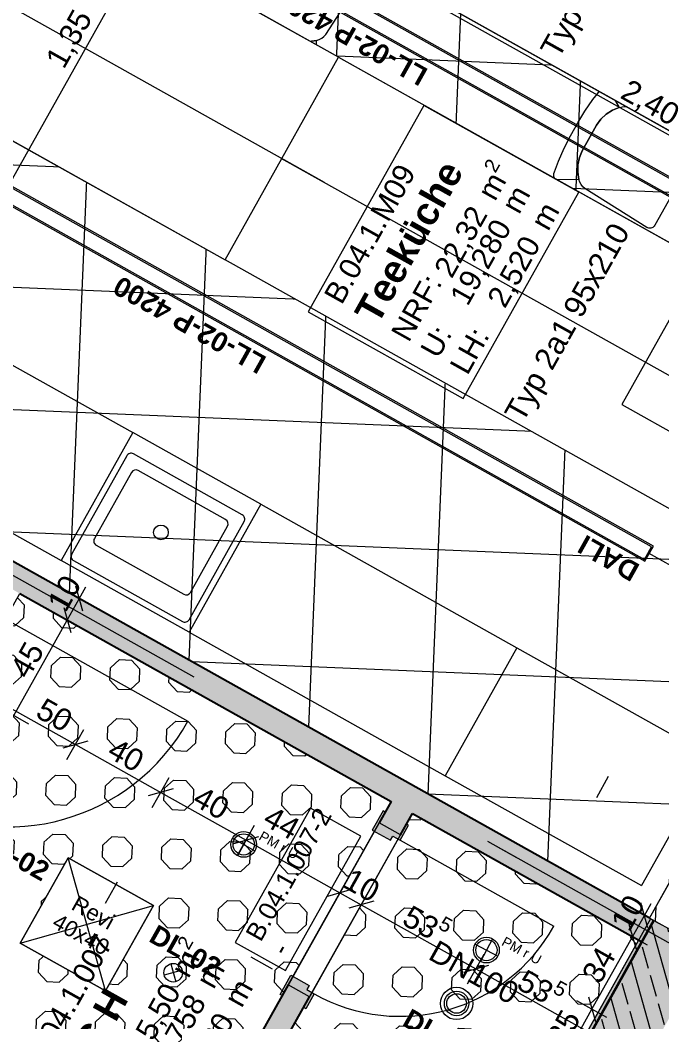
# Model space of a CAD drawing. Header units: metres. Extents: x -27.1 to 50.1, y 105.7 to 163.4.
# Drawn here: x -1.712 to 0.913, y 129.683 to 133.781 of the extents above; entities that cross this region are included whole.
import ezdxf

# ---------------------------------------------------------------- set-up
doc = ezdxf.new("R2010")
doc.units = ezdxf.units.M
doc.header["$MEASUREMENT"] = 0
for name, pattern in [('Achse', [0.0023, 0.0015, -0.0008]), ('Punktlinie', [0.0035, 0, -0.0035]), ('Strichlinie', [0.004, 0.003, -0.001]), ('Strichlinie-über-Schnitt', [0.0023, 0.0008, -0.0015]), ('Strichpunktlinie', [0.006703, 0.003528, -0.001764, 0, -0.001411]), ('Wipeout_Contour', [1, 0, -1])]:
    doc.linetypes.add(name, pattern=pattern)
for name, color, linetype in [('00  Raster', 7, 'Continuous'), ('00  Raster Ausbau', 7, 'Continuous'), ('10  Fassade_Deckschraffur', 7, 'Continuous'), ('10  Wand Massiv', 7, 'Continuous'), ('10  Wand Massiv_Schnittschraffur', 7, 'Continuous'), ('20  Decke Abhangdecke', 7, 'Continuous'), ('20  Decke Abhangdecke_Deckschraffur', 7, 'Continuous'), ('20  Deckensegel', 7, 'Continuous'), ('20  Deckenspiegel + Einbauten', 7, 'Continuous'), ('20  Möbel', 7, 'Continuous'), ('20  Möbel Sanitär', 7, 'Continuous'), ('20  Wand Leichtbau', 7, 'Continuous'), ('20  Wand Leichtbau_Schnittschraffur', 7, 'Continuous'), ('20  Wand Leichtbau_Tür', 7, 'Continuous'), ('40  Bemaßung 1_ 50 Deckenspiegel', 7, 'Continuous'), ('50  NUF - Raumstempel', 7, 'Continuous'), ('50 NUF - Raumstempel MIETERAUSBAU', 7, 'Continuous'), ('Neubau_20  Decke Abhangdecke', 7, 'Continuous'), ('Neubau_20  Decke Abhangdecke_Deckschraffur', 7, 'Continuous'), ('Neubau_20  Deckenspiegel + Einbauten', 7, 'Continuous'), ('Neubau_50 NUF - Raumstempel MIETERAUSBAU', 7, 'Continuous')]:
    doc.layers.add(name, color=color, linetype=linetype)
doc.styles.add('ERSTELLTER_STIL_1', font='arial.ttf')
doc.styles.add('ERSTELLTER_STIL_2', font='arial.ttf')
pattern_1 = [(42.60545, (0.02602, 0.02393), (-0.2311238, 0.2512973), [0.05, -0.2914214]), (42.60545, (-0.0557, 0.11278), (-0.2311238, 0.2512973), [0.05, -0.2914214]), (42.60545, (0.0361, 0.26514), (-0.2311238, 0.2512973), [0.05, -0.2914214]), (42.60545, (-0.0456, 0.354), (-0.2311238, 0.2512973), [0.05, -0.2914214]), (132.60545, (-0.02393, 0.02602), (0.2512973, 0.2311238), [0.05, -0.2914214]), (132.60545, (0.0649, 0.10774), (0.2512973, 0.2311238), [0.05, -0.2914214]), (132.60545, (-0.01385, 0.26723), (0.2512973, 0.2311238), [0.05, -0.2914214]), (132.60545, (0.075, 0.34895), (0.2512973, 0.2311238), [0.05, -0.2914214]), (357.60545, (-0.02393, 0.02602), (0.01008675, 0.24121055), [0.05, -0.19142136]), (357.60545, (-0.0189, 0.14663), (0.01008675, 0.24121055), [0.05, -0.19142136]), (87.60545, (-0.05778, 0.06282), (-0.24121055, 0.01008675), [0.05, -0.19142136]), (87.60545, (0.06282, 0.05778), (-0.24121055, 0.01008675), [0.05, -0.19142136])]

msp = doc.modelspace()

# ---------------------------------------------------------------- wipeouts: each hides what was drawn before it
at = {"color": 254, "linetype": 'Wipeout_Contour', "lineweight": 0, "ltscale": 578.896248}
msp.add_wipeout([(1.5068, 161.8649), (-18.3925, 126.3498), (-18.2219, 126.2542), (1.6769, 161.7686)], dxfattribs=at).dxf.layer = '10  Fassade_Deckschraffur'

# ---------------------------------------------------------------- next in the draw order: wipeouts: each hides what was drawn before it
at = {"color": 254, "linetype": 'Wipeout_Contour', "lineweight": 0, "ltscale": 579.750368}
msp.add_wipeout([(1.2236, 162.0253), (-18.6764, 126.5088), (-18.6188, 126.4766), (1.2811, 161.9927)], dxfattribs=at).dxf.layer = '10  Fassade_Deckschraffur'

# ---------------------------------------------------------------- next in the draw order: wipeouts: each hides what was drawn before it
at = {"color": 254, "linetype": 'Wipeout_Contour', "lineweight": 0, "ltscale": 579.478915}
msp.add_wipeout([(-18.4602, 126.3877), (1.4393, 161.9032), (1.2811, 161.9927), (-18.6188, 126.4766)], dxfattribs=at).dxf.layer = '10  Fassade_Deckschraffur'

# ---------------------------------------------------------------- next in the draw order: wipeouts: each hides what was drawn before it
at = {"color": 254, "linetype": 'Wipeout_Contour', "lineweight": 0, "ltscale": 579.276268}
msp.add_wipeout([(1.4393, 161.9032), (-18.4602, 126.3877), (-18.4575, 126.3862), (1.4419, 161.9017)], dxfattribs=at).dxf.layer = '10  Fassade_Deckschraffur'

# ---------------------------------------------------------------- next in the draw order: wipeouts: each hides what was drawn before it
at = {"color": 254, "linetype": 'Wipeout_Contour', "lineweight": 0, "ltscale": 579.199344}
msp.add_wipeout([(1.4446, 161.9001), (-18.4548, 126.3847), (-18.4016, 126.3549), (1.4977, 161.8701)], dxfattribs=at).dxf.layer = '10  Fassade_Deckschraffur'

# ---------------------------------------------------------------- next in the draw order: wipeouts: each hides what was drawn before it
at = {"color": 254, "linetype": 'Wipeout_Contour', "lineweight": 0, "ltscale": 579.127053}
msp.add_wipeout([(-18.3972, 126.3524), (1.5021, 161.8676), (1.4977, 161.8701), (-18.4016, 126.3549)], dxfattribs=at).dxf.layer = '10  Fassade_Deckschraffur'

# ---------------------------------------------------------------- next in the draw order: wipeouts: each hides what was drawn before it
at = {"color": 254, "linetype": 'Wipeout_Contour', "lineweight": 0, "ltscale": 579.115674}
msp.add_wipeout([(1.5021, 161.8676), (-18.3972, 126.3524), (-18.3925, 126.3498), (1.5068, 161.8649)], dxfattribs=at).dxf.layer = '10  Fassade_Deckschraffur'

# ---------------------------------------------------------------- next in the draw order: hatches: boundary and pattern name
at = {"layer": '10  Wand Massiv_Schnittschraffur', "linetype": 'Continuous', "lineweight": 0, "true_color": 0xffffff}
for points in [[(0.8663, 130.1052), (-0.8362, 127.0666), (-0.8231, 127.0593), (0.8794, 130.0979)], [(-0.4755, 127.1683), (1.0975, 129.9757), (0.8794, 130.0979), (-0.6936, 127.2905)]]:
    msp.add_hatch(color=7, dxfattribs=at).paths.add_polyline_path(points)
at = {"layer": '10  Wand Massiv_Schnittschraffur', "linetype": 'Continuous', "lineweight": 13, "true_color": 0x000100}
h = msp.add_hatch(dxfattribs=at)
h.set_pattern_fill('Gips_0001', color=98, style=0, pattern_type=2)
h.set_pattern_definition([(87.605446, (0, 0), (-0.02497817, 0.001044517), [0, -0.025])])
h.paths.add_polyline_path([(0.8663, 130.1052), (-0.8362, 127.0666), (-0.8231, 127.0593), (0.8794, 130.0979)])
h = msp.add_hatch(dxfattribs=at)
h.set_pattern_fill('Beton__Stahlbeton_0001', color=98, style=0, pattern_type=2)
h.set_pattern_definition([(105.73796, (0, 0), (0.11550147, 0.03254858), []), (105.73796, (-0.05775, -0.01627), (0.11550147, 0.03254858), [0.09, -0.03])])
h.paths.add_polyline_path([(-0.4755, 127.1683), (1.0975, 129.9757), (0.8794, 130.0979), (-0.6936, 127.2905)])
at = {"layer": '20  Decke Abhangdecke_Deckschraffur', "linetype": 'Continuous', "lineweight": 18, "true_color": 0xffd5aa}
h = msp.add_hatch(dxfattribs=at)
h.set_pattern_fill('Kreise_2_0001', color=41, style=0, pattern_type=2)
h.set_pattern_definition(pattern_1)
h.paths.add_polyline_path([(-2.762, 129.5625), (-1.244, 128.7119), (-0.9727, 129.1962), (-0.1945, 130.585), (-1.7125, 131.4355)])
at = {"layer": '20  Wand Leichtbau_Schnittschraffur', "linetype": 'Continuous', "lineweight": 18}
for points in [[(-4.068, 132.7553), (0.8305, 130.0106), (0.8794, 130.0979), (-4.0191, 132.8425)], [(-0.2434, 130.4977), (-0.1562, 130.4489), (-0.1073, 130.5361), (-0.1945, 130.585)], [(-1.1083, 128.9541), (-1.0211, 128.9052), (-0.5277, 129.7858), (-0.6149, 129.8347)]]:
    msp.add_hatch(color=9, dxfattribs=at).paths.add_polyline_path(points)
at = {"layer": '20  Wand Leichtbau_Schnittschraffur', "linetype": 'Continuous', "lineweight": 0, "true_color": 0xffffff}
for points in [[(-0.2717, 130.4677), (-0.1975, 130.4262), (-0.1878, 130.4436), (-0.1572, 130.4265), (-0.123, 130.4876), (-0.1317, 130.4925), (-0.1562, 130.4489), (-0.2434, 130.4977), (-0.219, 130.5414), (-0.2277, 130.5462)], [(-0.6041, 129.8745), (-0.6481, 129.796), (-0.6393, 129.7911), (-0.6149, 129.8347), (-0.5277, 129.7858), (-0.5521, 129.7422), (-0.5434, 129.7373), (-0.5092, 129.7984), (-0.5397, 129.8155), (-0.5299, 129.833)]]:
    msp.add_hatch(color=7, dxfattribs=at).paths.add_polyline_path(points)
at = {"layer": 'Neubau_20  Decke Abhangdecke_Deckschraffur', "linetype": 'Continuous', "lineweight": 18, "true_color": 0xdcff15}
h = msp.add_hatch(dxfattribs=at)
h.set_pattern_fill('Bauliche_Anlagen__geplan_55', color=60, style=0, pattern_type=2)
h.set_pattern_definition([(87.60545, (0, 0), (-0.4995634, 0.0208903), []), (177.60545, (0, 0), (0.0208903, 0.4995634), [])])
h.paths.add_polyline_path([(-2.0726, 136.2653), (-3.9973, 132.8303), (0.6744, 130.2127), (0.862, 130.1076), (2.805, 133.5754), (2.6174, 133.6805), (2.5991, 133.6478)])

# ---------------------------------------------------------------- next in the draw order: linework, layer by layer
at = {"layer": '00  Raster Ausbau', "color": 9, "linetype": 'Achse', "lineweight": 18, "ltscale": 1000}
msp.add_line((1.733, 131.1098), (0.8606, 131.5986), dxfattribs=at)
at = {"layer": '00  Raster Ausbau', "color": 251, "linetype": 'Achse', "lineweight": 18, "ltscale": 1000, "true_color": 0x5f5f5f}
msp.add_line((1.0731, 129.932), (0.2007, 130.4209), dxfattribs=at)
at = {"layer": '10  Wand Massiv', "color": 7, "linetype": 'Continuous', "lineweight": 35, "ltscale": 1000}
msp.add_line((0.8794, 130.0979), (-0.6936, 127.2905), dxfattribs=at)
at = {"layer": '10  Wand Massiv', "color": 7, "linetype": 'Continuous', "lineweight": 13, "ltscale": 1000, "flags": 128}
for points in [[(0.8663, 130.1052), (-0.8362, 127.0666)], [(0.8794, 130.0979), (0.8663, 130.1052)]]:
    msp.add_lwpolyline(points, dxfattribs=at)
at = {"layer": '20  Decke Abhangdecke', "color": 7, "linetype": 'Continuous', "lineweight": 13, "ltscale": 1000, "flags": 128}
msp.add_lwpolyline([(-2.762, 129.5625), (-1.7125, 131.4355), (-0.1945, 130.585), (-0.9727, 129.1962), (-1.244, 128.7119)], close=True, dxfattribs=at)
at = {"layer": '20  Deckenspiegel + Einbauten', "color": 7, "linetype": 'Continuous', "lineweight": 18, "ltscale": 1000}
for p, q in [((-0.8433, 130.4348), (-0.7514, 130.3839)), ((-0.7719, 130.4552), (-0.8228, 130.3634)), ((0.2204, 130.0233), (0.1703, 129.931)), ((0.1492, 130.0022), (0.2415, 129.9521)), ((-1.0489, 129.8949), (-1.1221, 129.8745)), ((-1.0958, 129.9212), (-1.0753, 129.8481))]:
    msp.add_line(p, q, dxfattribs=at)
for centre, radius in [((-0.7973, 130.4093), 0.0525), ((-0.7973, 130.4093), 0.0435), ((0.1953, 129.9771), 0.0525), ((0.1953, 129.9771), 0.0435), ((-1.0855, 129.8847), 0.038)]:
    msp.add_circle(centre, radius, dxfattribs=at)
at = {"layer": '20  Möbel', "color": 9, "linetype": 'Continuous', "lineweight": 18, "ltscale": 1000}
for p, q in [((-2.2978, 132.6804), (-1.2509, 132.0939)), ((-2.5911, 132.157), (-1.5442, 131.5704)), ((-1.2509, 132.0939), (-1.5442, 131.5704)), ((-0.7275, 131.8006), (-1.0207, 131.2772)), ((-0.7275, 131.8006), (0.3194, 131.214)), ((-1.0207, 131.2772), (0.0261, 130.6906)), ((0.3194, 131.214), (0.0261, 130.6906)), ((0.3194, 131.214), (0.0261, 130.6906)), ((0.3194, 131.214), (1.122, 130.7643)), ((1.122, 130.7643), (0.8287, 130.2409)), ((0.0261, 130.6906), (0.8287, 130.2409))]:
    msp.add_line(p, q, dxfattribs=at)
at = {"layer": '20  Möbel', "color": 9, "linetype": 'Continuous', "lineweight": 18, "ltscale": 1000, "flags": 128}
for points in [[(-0.7451, 133.7906), (-0.7211, 133.7725), (-0.6165, 133.7123), (-0.6165, 133.7123), (-0.5889, 133.7006), (-0.5595, 133.6941), (-0.5295, 133.6932), (-0.4999, 133.6977), (-0.4888, 133.7009), (-0.4784, 133.7061), (-0.4693, 133.713), (-0.4615, 133.7216), (-0.2994, 133.9734)], [(-0.8629, 133.7883), (-0.8254, 133.759), (-0.7781, 133.7253), (-0.7307, 133.6953), (-0.6786, 133.6652), (-0.6288, 133.6393), (-0.5759, 133.6152), (-0.5318, 133.5974), (-0.5249, 133.5959), (-0.5187, 133.5951), (-0.5125, 133.5955), (-0.5099, 133.5962), (-0.5074, 133.5974), (-0.5051, 133.5989), (-0.5031, 133.6008), (-0.5015, 133.603), (-0.5002, 133.6054), (-0.4994, 133.608), (-0.4999, 133.6977), (-0.5295, 133.6932), (-0.5595, 133.6941), (-0.5889, 133.7006), (-0.6165, 133.7123), (-0.7211, 133.7725), (-0.7451, 133.7906)], [(1.0606, 133.257), (0.8838, 132.9414), (0.8814, 132.938), (0.8786, 132.935), (0.8752, 132.9326), (0.8715, 132.9307), (0.8675, 132.9296), (0.8634, 132.9292), (0.8593, 132.9295), (0.8553, 132.9305), (0.8515, 132.9322), (0.5978, 133.0913), (0.5891, 133.0989), (0.582, 133.108), (0.5768, 133.1183), (0.5735, 133.1293), (0.5685, 133.1589), (0.5691, 133.1889), (0.5752, 133.2183), (0.5866, 133.2461), (0.6456, 133.3514), (0.6456, 133.3514), (0.6634, 133.3756), (0.6853, 133.3962), (0.7105, 133.4123), (0.7383, 133.4236), (0.7495, 133.4265), (0.761, 133.4274), (0.7725, 133.4261), (0.7835, 133.4227), (1.0517, 133.2894)], [(0.9645, 132.5154), (0.8312, 132.2472), (0.8278, 132.2362), (0.8265, 132.2247), (0.8273, 132.2132), (0.8303, 132.202), (0.8416, 132.1743), (0.8577, 132.149), (0.8783, 132.1271), (0.9025, 132.1093), (1.0078, 132.0503)], [(1.0078, 132.0503), (0.9025, 132.1093), (0.8783, 132.1271), (0.8577, 132.149), (0.8416, 132.1743), (0.8303, 132.202), (0.753, 132.1566), (0.7512, 132.1545), (0.7497, 132.1522), (0.7487, 132.1497), (0.7481, 132.147), (0.7479, 132.1443), (0.7482, 132.1415), (0.749, 132.1389), (0.7518, 132.1334), (0.7556, 132.1284), (0.7604, 132.1233), (0.7983, 132.0945), (0.846, 132.0614), (0.8938, 132.0319), (0.9463, 132.0025)]]:
    msp.add_lwpolyline(points, dxfattribs=at)
msp.add_lwpolyline([(0.5682, 133.3601), (0.5977, 133.4079), (0.6308, 133.4556), (0.6596, 133.4934), (0.6647, 133.4983), (0.6697, 133.5021), (0.6752, 133.5049), (0.6778, 133.5057), (0.6805, 133.506), (0.6833, 133.5058), (0.686, 133.5052), (0.6885, 133.5042), (0.6908, 133.5027), (0.6929, 133.5009), (0.7383, 133.4236), (0.7105, 133.4123), (0.6853, 133.3962), (0.6634, 133.3756), (0.6456, 133.3514), (0.5866, 133.2461), (0.5752, 133.2183), (0.5691, 133.1889), (0.5685, 133.1589), (0.5735, 133.1293), (0.4838, 133.1277), (0.4811, 133.1285), (0.4787, 133.1298), (0.4765, 133.1314), (0.4746, 133.1333), (0.473, 133.1356), (0.4719, 133.1381), (0.4711, 133.1407), (0.4706, 133.1469), (0.4713, 133.1531), (0.4728, 133.16), (0.49, 133.2043), (0.5134, 133.2575), (0.5388, 133.3076)], close=True, dxfattribs=at)
at = {"layer": '20  Möbel Sanitär', "color": 9, "linetype": 'Continuous', "lineweight": 18, "ltscale": 1000}
for p, q in [((-1.2509, 132.0939), (-1.5442, 131.5704)), ((-0.7275, 131.8006), (-1.2509, 132.0939)), ((-1.2563, 131.9307), (-1.4079, 131.6603)), ((-0.8714, 131.738), (-1.2291, 131.9384)), ((-0.7275, 131.8006), (-1.0207, 131.2772)), ((-1.0153, 131.4403), (-0.8638, 131.7108)), ((-1.4002, 131.6331), (-1.0425, 131.4327)), ((-1.0207, 131.2772), (-1.5442, 131.5704))]:
    msp.add_line(p, q, dxfattribs=at)
at = {"layer": '20  Möbel Sanitär', "color": 9, "linetype": 'Continuous', "lineweight": 18, "ltscale": 1000, "flags": 128}
msp.add_lwpolyline([(-0.8034, 131.7572), (-1.2483, 132.0065, 0.414214), (-1.2755, 131.9988), (-1.5004, 131.5975, 0.414214), (-1.4927, 131.5703), (-1.0478, 131.321, 0.414214), (-1.0206, 131.3286), (-0.7957, 131.7299, 0.414214)], format="xyb", close=True, dxfattribs=at)
at = {"layer": '20  Möbel Sanitär', "color": 9, "linetype": 'Continuous', "lineweight": 18, "ltscale": 1000}
msp.add_circle((-1.1358, 131.6855), 0.03, dxfattribs=at)
for centre, start, end in [((-1.2389, 131.9209), 60.738, 150.738), ((-0.8812, 131.7205), 330.738, 60.738), ((-1.3904, 131.6505), 150.738, 240.738), ((-1.0327, 131.4501), 240.738, 330.738)]:
    msp.add_arc(centre, 0.02, start, end, dxfattribs=at)
msp.add_point((-0.8714, 131.738), dxfattribs=at)
at = {"layer": '20  Wand Leichtbau', "color": 7, "linetype": 'Continuous', "lineweight": 13, "ltscale": 1000}
for p, q in [((-0.1562, 130.4489), (-0.2434, 130.4977)), ((-0.5277, 129.7858), (-0.6149, 129.8347))]:
    msp.add_line(p, q, dxfattribs=at)
at = {"layer": '20  Wand Leichtbau', "color": 7, "linetype": 'Continuous', "lineweight": 25, "ltscale": 1000, "flags": 128}
for points in [[(0.8794, 130.0979), (-3.6439, 132.6323)], [(-1.7125, 131.4355), (-0.1945, 130.585)], [(-0.1945, 130.585), (-0.2434, 130.4977)], [(-0.1562, 130.4489), (-0.1073, 130.5361)], [(-0.1073, 130.5361), (0.8305, 130.0106)], [(-0.6149, 129.8347), (-1.1083, 128.9541)], [(-0.8854, 129.1473), (-0.5277, 129.7858)]]:
    msp.add_lwpolyline(points, dxfattribs=at)
at = {"layer": '20  Wand Leichtbau', "color": 7, "linetype": 'Continuous', "lineweight": 13, "ltscale": 1000, "flags": 128}
msp.add_lwpolyline([(-0.6269, 129.8932), (-0.319, 130.4429), (-0.5246, 130.5581), (-0.8325, 130.0085)], close=True, dxfattribs=at)
msp.add_lwpolyline([(0.8305, 130.0106), (0.8794, 130.0979)], dxfattribs=at)
at = {"layer": '20  Wand Leichtbau_Tür', "color": 7, "linetype": 'Continuous', "lineweight": 18, "ltscale": 1000}
for p, q in [((-1.7624, 131.3259), (-1.0252, 130.9129)), ((-0.2277, 130.5462), (-0.2717, 130.4677)), ((-0.2434, 130.4977), (-0.219, 130.5414)), ((-0.219, 130.5414), (-0.2277, 130.5462)), ((-0.2717, 130.4677), (-0.1975, 130.4262)), ((-0.1562, 130.4489), (-0.2434, 130.4977)), ((-0.1572, 130.4265), (-0.123, 130.4876)), ((-0.1317, 130.4925), (-0.1562, 130.4489)), ((-0.123, 130.4876), (-0.1317, 130.4925)), ((-0.1975, 130.4262), (-0.1878, 130.4436)), ((-0.1878, 130.4436), (-0.1572, 130.4265)), ((-0.1572, 130.4265), (0.4709, 130.0746)), ((-0.6481, 129.796), (-0.6041, 129.8745)), ((-0.6041, 129.8745), (-0.5299, 129.833)), ((-0.6149, 129.8347), (-0.6393, 129.7911)), ((-0.5277, 129.7858), (-0.6149, 129.8347)), ((-0.5299, 129.833), (-0.5397, 129.8155)), ((-0.5397, 129.8155), (-0.5092, 129.7984)), ((-0.6393, 129.7911), (-0.6481, 129.796)), ((-0.5521, 129.7422), (-0.5277, 129.7858)), ((-0.5092, 129.7984), (-0.5434, 129.7373)), ((-0.5434, 129.7373), (-0.5521, 129.7422))]:
    msp.add_line(p, q, dxfattribs=at)
at = {"layer": '20  Wand Leichtbau_Tür', "color": 7, "linetype": 'Strichlinie-über-Schnitt', "lineweight": 13, "ltscale": 1000}
for p, q in [((-0.6149, 129.8347), (-0.2434, 130.4977)), ((-0.5277, 129.7858), (-0.1562, 130.4489))]:
    msp.add_line(p, q, dxfattribs=at)
at = {"layer": '20  Wand Leichtbau_Tür', "color": 7, "linetype": 'Continuous', "lineweight": 13, "ltscale": 1000}
for p, q in [((-0.1562, 130.4489), (-0.2434, 130.4977)), ((-0.1562, 130.4489), (-0.2434, 130.4977)), ((-0.5277, 129.7858), (-0.6149, 129.8347)), ((-0.5277, 129.7858), (-0.6149, 129.8347))]:
    msp.add_line(p, q, dxfattribs=at)
msp.add_arc((-1.7624, 131.3259), 0.845, 240.738, 330.738, dxfattribs=at)
at = {"layer": '40  Bemaßung 1_ 50 Deckenspiegel', "color": 7, "linetype": 'Continuous', "lineweight": 13, "ltscale": 1000}
for p, q in [((-1.4086, 131.3798), (-1.5312, 131.4486)), ((-1.4555, 131.3632), (-1.4843, 131.4652)), ((-1.4699, 131.4142), (-1.4424, 131.4633)), ((-1.5188, 131.327), (-1.4699, 131.4142)), ((-1.5332, 131.378), (-1.5044, 131.2759)), ((-1.7377, 130.9362), (-1.5188, 131.327)), ((-1.4574, 131.2926), (-1.5801, 131.3613)), ((-1.9218, 131.062), (-1.4856, 130.8176)), ((-1.6764, 130.9019), (-1.799, 130.9706)), ((-1.5199, 130.7563), (-1.4512, 130.8789)), ((-1.4345, 130.832), (-1.5366, 130.8032)), ((-1.4856, 130.8176), (-1.1366, 130.6221)), ((-1.171, 130.5607), (-1.1022, 130.6834)), ((-1.0856, 130.6365), (-1.1876, 130.6077)), ((-1.1366, 130.6221), (-0.7877, 130.4266)), ((-0.822, 130.3652), (-0.7533, 130.4879)), ((-0.7366, 130.441), (-0.8387, 130.4122)), ((-0.7877, 130.4266), (-0.4038, 130.2115)), ((-0.4382, 130.1501), (-0.3694, 130.2728)), ((-0.3527, 130.2259), (-0.4548, 130.1971)), ((-0.3509, 130.1013), (-0.2822, 130.2239)), ((-0.4038, 130.2115), (-0.3166, 130.1626)), ((-0.2655, 130.177), (-0.3676, 130.1482)), ((-0.3166, 130.1626), (0.1521, 129.9)), ((0.9026, 130.0849), (0.78, 130.1536)), ((0.8557, 130.0682), (0.8269, 130.1703)), ((0.8413, 130.1192), (0.8688, 130.1683)), ((0.7924, 130.032), (0.8413, 130.1192)), ((0.8538, 129.9976), (0.7311, 130.0664)), ((0.778, 130.083), (0.8068, 129.9809)), ((0.1178, 129.8387), (0.1865, 129.9613)), ((0.2032, 129.9144), (0.1011, 129.8856))]:
    msp.add_line(p, q, dxfattribs=at)
at = {"layer": '50  NUF - Raumstempel', "color": 253, "linetype": 'Punktlinie', "lineweight": 18, "ltscale": 1000, "true_color": 0x9f9f9f}
msp.add_line((-1.1204, 129.1139), (-0.6802, 129.8996), dxfattribs=at)
at = {"layer": 'Neubau_20  Decke Abhangdecke', "color": 7, "linetype": 'Continuous', "lineweight": 13, "ltscale": 1000, "flags": 128}
msp.add_lwpolyline([(-2.0726, 136.2653), (-3.9973, 132.8303), (0.6744, 130.2127), (0.862, 130.1076), (2.805, 133.5754), (2.6174, 133.6805), (2.5991, 133.6478)], close=True, dxfattribs=at)
at = {"layer": 'Neubau_50 NUF - Raumstempel MIETERAUSBAU', "color": 7, "linetype": 'Punktlinie', "lineweight": 13, "ltscale": 1000, "flags": 128}
msp.add_lwpolyline([(1.009, 130.145), (0.9567, 130.0517), (0.6157, 130.2456)], dxfattribs=at)

# ---------------------------------------------------------------- next in the draw order: texts
at = {"layer": '20  Deckenspiegel + Einbauten', "color": 7, "linetype": 'Continuous', "lineweight": 13, "insert": (0.7884, 131.481), "char_height": 0.08, "attachment_point": 1, "rotation": 150.7271, "style": 'ERSTELLTER_STIL_2'}
msp.add_mtext('\\A1;{\\pql;\\fArial|b1|i0|c0|p38;DALI}', dxfattribs=at)
at = {"layer": '20  Deckenspiegel + Einbauten', "color": 7, "linetype": 'Continuous', "lineweight": 18}
for s, insert, char_height, attachment_point, rotation, style in [('\\A1;{\\pqc;\\fArial|b1|i0|c0|p38;DL-0\\fArial|b1|i0|c0|p38;2}', (-1.7179, 130.4021), 0.08, 2, 330.574, 'ERSTELLTER_STIL_2'), ('\\A1;{\\pql;\\fArial|b0|i0|c0|p38;PM r\\fArial|b0|i0|c0|p38; U}', (-0.7197, 130.4659), 0.04, 1, 330.9871, 'ERSTELLTER_STIL_1'), ('\\A1;{\\pqc;\\fArial|b1|i0|c0|p38;DL-0\\fArial|b1|i0|c0|p38;2}', (-1.0156, 130.0086), 0.08, 2, 330.574, 'ERSTELLTER_STIL_2'), ('\\A1;{\\pql;\\fArial|b0|i0|c0|p38;PM r\\fArial|b0|i0|c0|p38; U}', (0.2725, 130.0343), 0.04, 1, 331.462, 'ERSTELLTER_STIL_1')]:
    msp.add_mtext(s, dxfattribs=dict(at, insert=insert, char_height=char_height, attachment_point=attachment_point, rotation=rotation, style=style))
at = {"layer": '20  Wand Leichtbau', "color": 7, "linetype": 'Continuous', "lineweight": 18, "char_height": 0.075, "attachment_point": 1, "rotation": 60.738, "style": 'ERSTELLTER_STIL_1'}
for s, insert in [('\\A1;{\\pql;\\pt0;\\fArial|b0|i0|c0|p38;B.04.1.007-2}', (-0.7932, 130.0437)), ('\\A1;{\\pql;\\pt0;\\fArial|b0|i0|c0|p38;-}', (-0.6903, 129.9861))]:
    msp.add_mtext(s, dxfattribs=dict(at, insert=insert))
at = {"layer": '40  Bemaßung 1_ 50 Deckenspiegel', "color": 7, "linetype": 'Continuous', "lineweight": 13, "char_height": 0.09, "width": 0.136595, "attachment_point": 7, "style": 'ERSTELLTER_STIL_1'}
for s, insert, rotation in [('\\A1;{\\pql;\\fArial|b0|i0|c0|p38;10}', (-1.5247, 131.3533), 60.738), ('\\A1;{\\pql;\\fArial|b0|i0|c0|p38;45}', (-1.6773, 131.0808), 60.738), ('\\A1;{\\pql;\\fArial|b0|i0|c0|p38;50}', (-1.6543, 130.9328), 330.738), ('\\A1;{\\pql;\\fArial|b0|i0|c0|p38;40}', (-1.3619, 130.7689), 330.738), ('\\A1;{\\pql;\\fArial|b0|i0|c0|p38;40}', (-1.0129, 130.5734), 330.738), ('\\A1;{\\pql;\\fArial|b0|i0|c0|p38;44}', (-0.7247, 130.4931), 330.738), ('\\A1;{\\pql;\\fArial|b0|i0|c0|p38;10}', (-0.3976, 130.2368), 330.738), ('\\A1;{\\pql;\\fArial|b0|i0|c0|p38;10}', (0.7797, 130.0461), 60.738), ('\\A1;{\\pql;\\fArial|b0|i0|c0|p38;34}', (0.6603, 129.833), 60.738)]:
    msp.add_mtext(s, dxfattribs=dict(at, insert=insert, rotation=rotation))
at = {"layer": '40  Bemaßung 1_ 50 Deckenspiegel', "color": 7, "linetype": 'Continuous', "lineweight": 13, "insert": (-0.1685, 130.0631), "char_height": 0.09, "attachment_point": 7, "rotation": 330.738, "style": 'ERSTELLTER_STIL_1'}
msp.add_mtext('\\A1;{\\pql;\\fArial|b0|i0|c0|p38;53\\fArial|b0|i0|c0|p38;\\A1{\\H.66x;\\S5^  ;}}', dxfattribs=at)
at = {"layer": '50  NUF - Raumstempel', "color": 253, "linetype": 'Continuous', "lineweight": 18, "true_color": 0x9f9f9f, "insert": (-1.0591, 129.4637), "char_height": 0.0875, "attachment_point": 1, "rotation": 60.738, "style": 'ERSTELLTER_STIL_1'}
msp.add_mtext('\\A1;{\\pql;\\pt0,0.1;\\fArial|b0|i0|c0|p38;2,520\\fArial|b0|i0|c0|p38;\\A1{\\H.66x;\\S^  ;}\\fArial|b0|i0|c0|p38; m\\fArial|b0|i0|c0|p38;\\A1{\\H.66x;\\S^  ;}}', dxfattribs=at)

# ---------------------------------------------------------------- next in the draw order: wipeouts: each hides what was drawn before it
at = {"color": 254, "linetype": 'Wipeout_Contour', "lineweight": 0, "ltscale": 514.345843}
msp.add_wipeout([(1.3724, 129.7584), (0.055, 127.4073), (0.0585, 127.4053), (1.3759, 129.7564)], dxfattribs=at).dxf.layer = '10  Fassade_Deckschraffur'
at = {"color": 254, "linetype": 'Wipeout_Contour', "lineweight": 0, "ltscale": 520.365061}
msp.add_wipeout([(-1.7111, 130.0059), (-1.3621, 129.8104), (-1.1666, 130.1593), (-1.5156, 130.3549)], dxfattribs=at).dxf.layer = '20  Deckenspiegel + Einbauten'
at = {"color": 254, "linetype": 'Wipeout_Contour', "lineweight": 0, "ltscale": 527.348542}
msp.add_wipeout([(2.8835, 133.5314), (2.805, 133.5754), (0.862, 130.1076), (0.9405, 130.0637)], dxfattribs=at).dxf.layer = 'Neubau_20  Deckenspiegel + Einbauten'

# ---------------------------------------------------------------- next in the draw order: hatches: boundary and pattern name
at = {"layer": '20  Decke Abhangdecke_Deckschraffur', "linetype": 'Continuous', "lineweight": 18, "true_color": 0xffd5aa}
h = msp.add_hatch(dxfattribs=at)
h.set_pattern_fill('Kreise_2_0001', color=41, style=0, pattern_type=2)
h.set_pattern_definition(pattern_1)
h.paths.add_polyline_path([(-0.1073, 130.5361), (-0.8854, 129.1473), (0.0393, 128.6292), (0.8175, 130.018)])
at = {"layer": 'Neubau_20  Deckenspiegel + Einbauten', "linetype": 'Continuous', "lineweight": 0, "true_color": 0x000000}
h = msp.add_hatch(dxfattribs=at)
h.set_pattern_fill('Mauerwerk_0001', color=18, style=0, pattern_type=2)
h.set_pattern_definition([(87.605446, (0, 0), (-0.06494324, 0.002715745), [])])
h.paths.add_polyline_path([(2.8835, 133.5314), (2.805, 133.5754), (0.862, 130.1076), (0.9405, 130.0637)])

# ---------------------------------------------------------------- next in the draw order: linework, layer by layer
at = {"layer": '20  Decke Abhangdecke', "color": 7, "linetype": 'Continuous', "lineweight": 13, "ltscale": 1000, "flags": 128}
msp.add_lwpolyline([(-0.1073, 130.5361), (0.8175, 130.018), (0.0393, 128.6292), (-0.8854, 129.1473)], close=True, dxfattribs=at)
at = {"layer": '20  Deckenspiegel + Einbauten', "color": 7, "linetype": 'Continuous', "lineweight": 13, "ltscale": 1000}
for p, q in [((-1.7111, 130.0059), (-1.5156, 130.3549)), ((-1.5156, 130.3549), (-1.1666, 130.1593)), ((-1.1666, 130.1593), (-1.3621, 129.8104)), ((-1.3621, 129.8104), (-1.7111, 130.0059))]:
    msp.add_line(p, q, dxfattribs=at)
at = {"layer": '20  Deckenspiegel + Einbauten', "color": 7, "linetype": 'Strichlinie', "lineweight": 13, "ltscale": 1000}
for p, q in [((-1.3621, 129.8104), (-1.5156, 130.3549)), ((-1.7111, 130.0059), (-1.1666, 130.1593))]:
    msp.add_line(p, q, dxfattribs=at)
at = {"layer": '20  Deckenspiegel + Einbauten', "color": 7, "linetype": 'Continuous', "lineweight": 18, "ltscale": 1000, "flags": 128}
msp.add_lwpolyline([(-1.7111, 130.0059), (-1.3621, 129.8104), (-1.1666, 130.1593), (-1.5156, 130.3549)], close=True, dxfattribs=at)
at = {"layer": '20  Deckenspiegel + Einbauten', "color": 7, "linetype": 'Continuous', "lineweight": 18, "ltscale": 1000}
for radius in [0.066, 0.05, 0.04]:
    msp.add_circle((0.0731, 129.759), radius, dxfattribs=at)
at = {"layer": '20  Wand Leichtbau_Tür', "color": 7, "linetype": 'Continuous', "lineweight": 13, "ltscale": 1000}
msp.add_arc((-0.1572, 130.4265), 0.72, 240.738, 330.738, dxfattribs=at)
at = {"layer": '40  Bemaßung 1_ 50 Deckenspiegel', "color": 7, "linetype": 'Continuous', "lineweight": 13, "ltscale": 1000}
for p, q in [((0.6264, 129.7356), (0.7924, 130.032)), ((0.1521, 129.9), (0.6208, 129.6374)), ((0.6877, 129.7013), (0.565, 129.77)), ((0.612, 129.7867), (0.6408, 129.6846)), ((0.5042, 129.5175), (0.6264, 129.7356)), ((0.5864, 129.5761), (0.6552, 129.6987))]:
    msp.add_line(p, q, dxfattribs=at)
at = {"layer": '50  NUF - Raumstempel', "color": 253, "linetype": 'Punktlinie', "lineweight": 18, "ltscale": 1000, "true_color": 0x9f9f9f}
for p, q in [((-1.3142, 130.2548), (-1.7544, 129.4692)), ((-0.6802, 129.8996), (-1.3142, 130.2548))]:
    msp.add_line(p, q, dxfattribs=at)
at = {"layer": 'Neubau_20  Deckenspiegel + Einbauten', "color": 7, "linetype": 'Continuous', "lineweight": 13, "ltscale": 1000}
for p, q in [((0.862, 130.1076), (2.805, 133.5754)), ((0.9405, 130.0637), (0.862, 130.1076))]:
    msp.add_line(p, q, dxfattribs=at)
at = {"layer": 'Neubau_20  Deckenspiegel + Einbauten', "color": 7, "linetype": 'Continuous', "lineweight": 13, "ltscale": 1000, "flags": 128}
msp.add_lwpolyline([(2.8835, 133.5314), (0.9405, 130.0637), (0.862, 130.1076), (2.805, 133.5754)], close=True, dxfattribs=at)

# ---------------------------------------------------------------- next in the draw order: texts
at = {"layer": '20  Deckenspiegel + Einbauten', "color": 7, "linetype": 'Continuous', "lineweight": 13, "insert": (-1.3962, 130.1588), "char_height": 0.065, "attachment_point": 2, "rotation": 330.738, "line_spacing_factor": 0.940294, "style": 'ERSTELLTER_STIL_1'}
msp.add_mtext('\\A1;{\\pqc;\\fArial|b0|i0|c0|p38;Revi\\P\\pqc;\\fArial|b0|i0|c0|p38;40x40}', dxfattribs=at)
at = {"layer": '20  Deckenspiegel + Einbauten', "color": 7, "linetype": 'Continuous', "lineweight": 18, "attachment_point": 2}
for s, insert, char_height, rotation, style in [('\\A1;{\\pqc;\\fArial|b0|i0|c0|p38;DN\\fArial|b0|i0|c0|p38;100}', (0.1668, 129.9262), 0.09, 330.738, 'ERSTELLTER_STIL_1'), ('\\A1;{\\pqc;\\fArial|b1|i0|c0|p38;DL-0\\fArial|b1|i0|c0|p38;2}', (0.0209, 129.665), 0.08, 330.574, 'ERSTELLTER_STIL_2')]:
    msp.add_mtext(s, dxfattribs=dict(at, insert=insert, char_height=char_height, rotation=rotation, style=style))
at = {"layer": '40  Bemaßung 1_ 50 Deckenspiegel', "color": 7, "linetype": 'Continuous', "lineweight": 13, "insert": (0.3002, 129.8005), "char_height": 0.09, "attachment_point": 7, "rotation": 330.738, "style": 'ERSTELLTER_STIL_1'}
msp.add_mtext('\\A1;{\\pql;\\fArial|b0|i0|c0|p38;53\\fArial|b0|i0|c0|p38;\\A1{\\H.66x;\\S5^  ;}}', dxfattribs=at)
at = {"layer": '40  Bemaßung 1_ 50 Deckenspiegel', "color": 7, "linetype": 'Continuous', "lineweight": 13, "insert": (0.5162, 129.5758), "char_height": 0.09, "width": 0.136595, "attachment_point": 7, "rotation": 60.738, "style": 'ERSTELLTER_STIL_1'}
msp.add_mtext('\\A1;{\\pql;\\fArial|b0|i0|c0|p38;25}', dxfattribs=at)
at = {"layer": '50  NUF - Raumstempel', "color": 253, "linetype": 'Continuous', "lineweight": 18, "true_color": 0x9f9f9f, "attachment_point": 1, "rotation": 60.738}
for s, insert, char_height, style in [('\\A1;{\\pql;\\pt0;\\fArial|b0|i0|c0|p38;B.04.1.007}', (-1.6938, 129.5365), 0.0875, 'ERSTELLTER_STIL_1'), ('\\A1;{\\pql;\\pt0,0.1;\\fArial|b0|i0|c0|p38;5,50\\fArial|b0|i0|c0|p38;\\A1{\\H.66x;\\S^  ;}\\fArial|b0|i0|c0|p38; m\\fArial|b0|i0|c0|p38;\\A1{\\H.66x;\\S2^  ;}}', (-1.2663, 129.6565), 0.0875, 'ERSTELLTER_STIL_1'), ('\\A1;{\\pql;\\pt0,0.1;\\fArial|b0|i0|c0|p38;11,758\\fArial|b0|i0|c0|p38;\\A1{\\H.66x;\\S^  ;}\\fArial|b0|i0|c0|p38; m\\fArial|b0|i0|c0|p38;\\A1{\\H.66x;\\S^  ;}}', (-1.2072, 129.4807), 0.0875, 'ERSTELLTER_STIL_1'), ('\\A1;{\\pqj;\\pt0;\\fArial|b1|i0|c0|p38;WC H}', (-1.5688, 129.4665), 0.1125, 'ERSTELLTER_STIL_2')]:
    msp.add_mtext(s, dxfattribs=dict(at, insert=insert, char_height=char_height, style=style))

# ---------------------------------------------------------------- next in the draw order: wipeouts: each hides what was drawn before it
at = {"color": 254, "linetype": 'Wipeout_Contour', "lineweight": 0, "ltscale": 535.542768}
msp.add_wipeout([(0.2507, 134.8061), (-0.2137, 133.9773), (1.6183, 132.9508), (2.0827, 133.7796)], dxfattribs=at).dxf.layer = '20  Deckensegel'

# ---------------------------------------------------------------- next in the draw order: linework, layer by layer
at = {"layer": '20  Deckensegel', "color": 7, "linetype": 'Continuous', "lineweight": 18, "ltscale": 1000}
msp.add_line((-0.2137, 133.9773), (1.6183, 132.9508), dxfattribs=at)
at = {"layer": '20  Deckensegel', "color": 7, "linetype": 'Continuous', "lineweight": 18, "ltscale": 1000, "flags": 128}
msp.add_lwpolyline([(0.2507, 134.8061), (-0.2137, 133.9773), (1.6183, 132.9508), (2.0827, 133.7796)], close=True, dxfattribs=at)

# ---------------------------------------------------------------- next in the draw order: texts
at = {"layer": '20  Deckensegel', "color": 7, "linetype": 'Continuous', "lineweight": 13, "insert": (0.4626, 133.634), "char_height": 0.09, "attachment_point": 4, "rotation": 60.7377, "style": 'ERSTELLTER_STIL_1'}
msp.add_mtext('\\A1;{\\pql;\\fArial|b0|i0|c0|p38;Typ 2aX 95x210}', dxfattribs=at)

# ---------------------------------------------------------------- next in the draw order: wipeouts: each hides what was drawn before it
at = {"color": 254, "linetype": 'Wipeout_Contour', "lineweight": 0, "ltscale": 530.82005}
msp.add_wipeout([(1.4228, 132.6019), (-0.4092, 133.6284), (-0.8736, 132.7996), (0.9584, 131.7731)], dxfattribs=at).dxf.layer = '20  Deckensegel'

# ---------------------------------------------------------------- next in the draw order: linework, layer by layer
at = {"layer": '20  Deckensegel', "color": 7, "linetype": 'Continuous', "lineweight": 18, "ltscale": 1000}
for p, q in [((-0.8736, 132.7996), (-0.4092, 133.6284)), ((-0.4092, 133.6284), (1.4228, 132.6019)), ((0.9584, 131.7731), (-0.8736, 132.7996)), ((0.9419, 132.5538), (0.7483, 132.2083)), ((0.7483, 132.2083), (1.0938, 132.0147))]:
    msp.add_line(p, q, dxfattribs=at)
at = {"layer": '20  Deckensegel', "color": 6, "linetype": 'Strichpunktlinie', "lineweight": 18, "ltscale": 1000}
msp.add_line((-0.8159, 133.3117), (1.3651, 132.0897), dxfattribs=at)
at = {"layer": '20  Deckensegel', "color": 7, "linetype": 'Continuous', "lineweight": 18, "ltscale": 1000, "flags": 128}
msp.add_lwpolyline([(1.4228, 132.6019), (0.9584, 131.7731), (-0.8736, 132.7996), (-0.4092, 133.6284)], close=True, dxfattribs=at)
at = {"layer": '40  Bemaßung 1_ 50 Deckenspiegel', "color": 7, "linetype": 'Continuous', "lineweight": 13, "ltscale": 1000}
msp.add_line((-0.222, 133.9625), (1.8717, 132.7894), dxfattribs=at)
at = {"layer": 'Neubau_50 NUF - Raumstempel MIETERAUSBAU', "color": 7, "linetype": 'Continuous', "lineweight": 13, "ltscale": 1000}
for p, q in [((0.5731, 133.0764), (-0.061, 133.4317)), ((0.1004, 132.2328), (0.5731, 133.0764)), ((-0.5337, 132.5881), (0.1004, 132.2328))]:
    msp.add_line(p, q, dxfattribs=at)

# ---------------------------------------------------------------- next in the draw order: texts
at = {"layer": '20  Deckensegel', "color": 7, "linetype": 'Continuous', "lineweight": 13, "insert": (0.7569, 132.9318), "char_height": 0.09, "attachment_point": 6, "rotation": 60.7377, "style": 'ERSTELLTER_STIL_1'}
msp.add_mtext('\\A1;{\\pqr;\\fArial|b0|i0|c0|p38;Typ 2a1 95x210}', dxfattribs=at)
at = {"layer": '20  Deckenspiegel + Einbauten', "color": 7, "linetype": 'Continuous', "lineweight": 13, "insert": (-1.0385, 132.4988), "char_height": 0.08, "attachment_point": 2, "rotation": 150.7271, "style": 'ERSTELLTER_STIL_2'}
msp.add_mtext('\\A1;{\\pqc;\\fArial|b1|i0|c0|p38;LL-02-P \\fArial|b1|i0|c0|p38;42\\fArial|b1|i0|c0|p38;00}', dxfattribs=at)
at = {"layer": '40  Bemaßung 1_ 50 Deckenspiegel', "color": 7, "linetype": 'Continuous', "lineweight": 13, "insert": (0.7292, 133.4502), "char_height": 0.09, "width": 0.239452, "attachment_point": 7, "rotation": 330.738, "style": 'ERSTELLTER_STIL_1'}
msp.add_mtext('\\A1;{\\pql;\\fArial|b0|i0|c0|p38;2,40}', dxfattribs=at)
at = {"layer": '50 NUF - Raumstempel MIETERAUSBAU', "color": 7, "linetype": 'Continuous', "lineweight": 18, "attachment_point": 1, "rotation": 60.738}
for s, insert, char_height, style in [('\\A1;{\\pql;\\pt0,0.1;\\fArial|b0|i0|c0|p38;22,32\\fArial|b0|i0|c0|p38;\\A1{\\H.66x;\\S^  ;}\\fArial|b0|i0|c0|p38; m\\fArial|b0|i0|c0|p38;\\A1{\\H.66x;\\S2^  ;}}', (-0.0455, 132.7754), 0.0875, 'ERSTELLTER_STIL_1'), ('\\A1;{\\pqj;\\pt0;\\fArial|b1|i0|c0|p38;Teeküche}', (-0.3481, 132.5854), 0.1125, 'ERSTELLTER_STIL_2'), ('\\A1;{\\pql;\\pt0,0.1;\\fArial|b0|i0|c0|p38;19,280\\fArial|b0|i0|c0|p38;\\A1{\\H.66x;\\S^  ;}\\fArial|b0|i0|c0|p38; m\\fArial|b0|i0|c0|p38;\\A1{\\H.66x;\\S^  ;}}', (0.0417, 132.6498), 0.0875, 'ERSTELLTER_STIL_1'), ('\\A1;{\\pql;\\pt0,0.1;\\fArial|b0|i0|c0|p38;2,520\\fArial|b0|i0|c0|p38;\\A1{\\H.66x;\\S^  ;}\\fArial|b0|i0|c0|p38; m\\fArial|b0|i0|c0|p38;\\A1{\\H.66x;\\S^  ;}}', (0.1941, 132.6406), 0.0875, 'ERSTELLTER_STIL_1'), ('\\A1;{\\pqj;\\pt0;\\fArial|b0|i0|c0|p38;NRF: }', (-0.1988, 132.5018), 0.0875, 'ERSTELLTER_STIL_1'), ('\\A1;{\\pqj;\\pt0;\\fArial|b0|i0|c0|p38;U: }', (-0.0789, 132.4346), 0.0875, 'ERSTELLTER_STIL_1'), ('\\A1;{\\pqj;\\pt0;\\fArial|b0|i0|c0|p38;LH: }', (0.0411, 132.3674), 0.0875, 'ERSTELLTER_STIL_1')]:
    msp.add_mtext(s, dxfattribs=dict(at, insert=insert, char_height=char_height, style=style))

# ---------------------------------------------------------------- next in the draw order: wipeouts: each hides what was drawn before it
at = {"color": 254, "linetype": 'Wipeout_Contour', "lineweight": 0, "ltscale": 534.961158}
msp.add_wipeout([(-2.2413, 134.6549), (-2.7056, 133.8261), (-0.8736, 132.7996), (-0.4092, 133.6284)], dxfattribs=at).dxf.layer = '20  Deckensegel'

# ---------------------------------------------------------------- next in the draw order: linework, layer by layer
at = {"layer": '00  Raster', "color": 7, "linetype": 'Strichpunktlinie', "lineweight": 13, "ltscale": 1000}
for p, q in [((-11.9168, 108.1804), (14.1513, 154.7055)), ((4.9357, 127.7678), (-14.6736, 138.755))]:
    msp.add_line(p, q, dxfattribs=at)
at = {"layer": '20  Deckensegel', "color": 7, "linetype": 'Continuous', "lineweight": 18, "ltscale": 1000}
for p, q in [((-0.4092, 133.6284), (-2.2413, 134.6549)), ((-2.7056, 133.8261), (-0.8736, 132.7996)), ((-0.8736, 132.7996), (-0.4092, 133.6284))]:
    msp.add_line(p, q, dxfattribs=at)
at = {"layer": '20  Deckensegel', "color": 6, "linetype": 'Strichpunktlinie', "lineweight": 18, "ltscale": 1000}
msp.add_line((-0.4669, 133.1162), (-2.6479, 134.3382), dxfattribs=at)
at = {"layer": '20  Deckensegel', "color": 7, "linetype": 'Continuous', "lineweight": 18, "ltscale": 1000, "flags": 128}
msp.add_lwpolyline([(-2.2413, 134.6549), (-2.7056, 133.8261), (-0.8736, 132.7996), (-0.4092, 133.6284)], close=True, dxfattribs=at)
at = {"layer": '40  Bemaßung 1_ 50 Deckenspiegel', "color": 7, "linetype": 'Continuous', "lineweight": 13, "ltscale": 1000}
msp.add_line((-1.7742, 133.0749), (-1.1143, 134.2526), dxfattribs=at)
at = {"layer": 'Neubau_20  Deckenspiegel + Einbauten', "color": 7, "linetype": 'Continuous', "lineweight": 13, "ltscale": 1000, "flags": 128}
for points in [[(-2.1608, 134.7987), (1.5029, 132.745), (1.5376, 132.8069), (-2.126, 134.8606)], [(-2.1533, 134.8008), (1.5008, 132.7525), (1.5302, 132.8048), (-2.1239, 134.8531)], [(-2.8206, 133.6209), (0.843, 131.5673), (0.8777, 131.6292), (-2.7859, 133.6829)], [(-2.8131, 133.623), (0.841, 131.5747), (0.8703, 131.6271), (-2.7838, 133.6754)]]:
    msp.add_lwpolyline(points, close=True, dxfattribs=at)
at = {"layer": 'Neubau_50 NUF - Raumstempel MIETERAUSBAU', "color": 7, "linetype": 'Continuous', "lineweight": 13, "ltscale": 1000}
msp.add_line((-0.061, 133.4317), (-0.5337, 132.5881), dxfattribs=at)

# ---------------------------------------------------------------- next in the draw order: texts
at = {"layer": '20  Deckensegel', "color": 7, "linetype": 'Continuous', "lineweight": 13, "insert": (-2.0293, 133.4828), "char_height": 0.09, "attachment_point": 4, "rotation": 60.7377, "style": 'ERSTELLTER_STIL_1'}
msp.add_mtext('\\A1;{\\pql;\\fArial|b0|i0|c0|p38;Typ 2aX 95x210}', dxfattribs=at)
at = {"layer": '20  Deckenspiegel + Einbauten', "color": 7, "linetype": 'Continuous', "lineweight": 13, "insert": (-0.3786, 133.6765), "char_height": 0.08, "attachment_point": 2, "rotation": 150.7271, "style": 'ERSTELLTER_STIL_2'}
msp.add_mtext('\\A1;{\\pqc;\\fArial|b1|i0|c0|p38;LL-02-P \\fArial|b1|i0|c0|p38;42\\fArial|b1|i0|c0|p38;00}', dxfattribs=at)
at = {"layer": '40  Bemaßung 1_ 50 Deckenspiegel', "color": 7, "linetype": 'Continuous', "lineweight": 13, "insert": (-1.5185, 133.5681), "char_height": 0.09, "width": 0.239452, "attachment_point": 7, "rotation": 60.738, "style": 'ERSTELLTER_STIL_1'}
msp.add_mtext('\\A1;{\\pql;\\fArial|b0|i0|c0|p38;1,35}', dxfattribs=at)
at = {"layer": '50 NUF - Raumstempel MIETERAUSBAU', "color": 7, "linetype": 'Continuous', "lineweight": 18, "insert": (-0.473, 132.6554), "char_height": 0.0875, "attachment_point": 1, "rotation": 60.738, "style": 'ERSTELLTER_STIL_1'}
msp.add_mtext('\\A1;{\\pql;\\pt0;\\fArial|b0|i0|c0|p38;B.04.1.M09}', dxfattribs=at)

doc.saveas('drawing.dxf')
